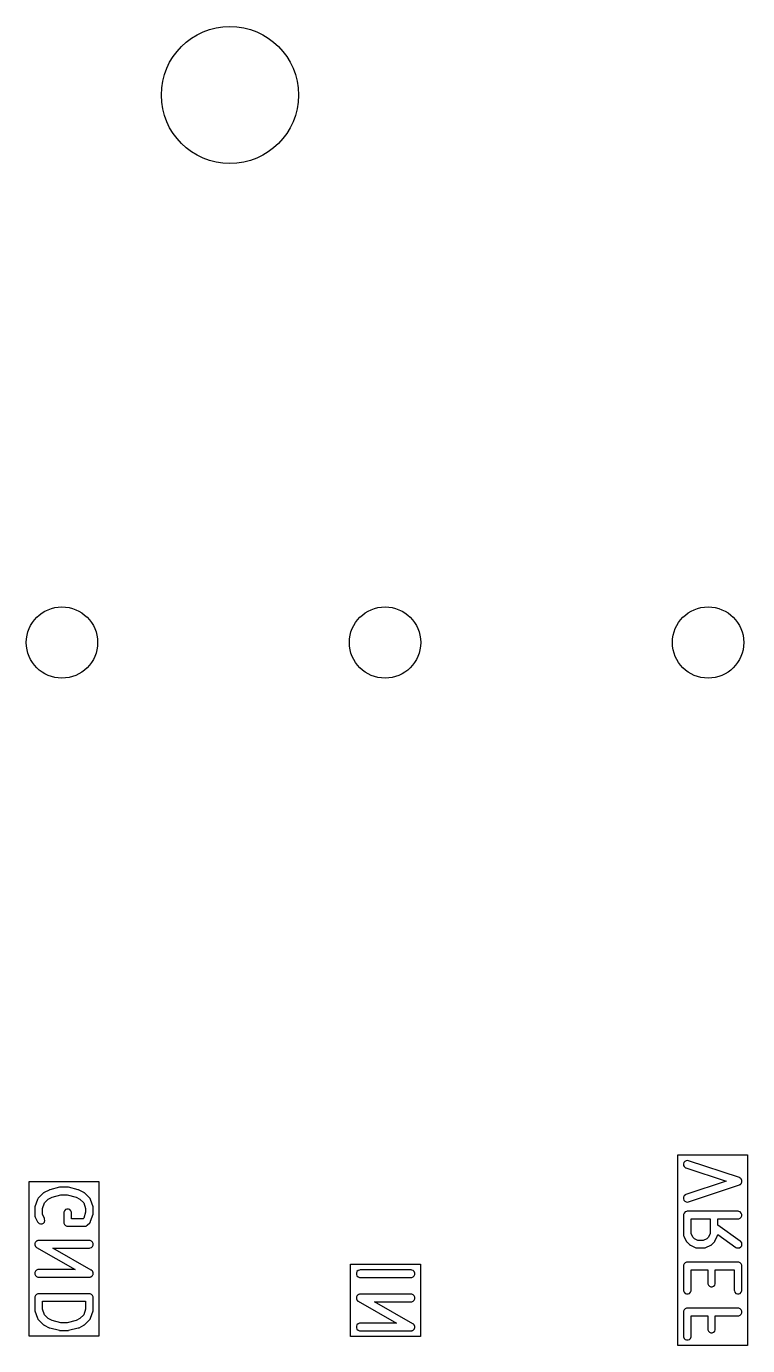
# Model space of a CAD drawing. Header units: inches. Extents: x 0.74 to 7.44, y -5.09 to -0.81.
# Drawn here: x 0.827 to 1.385, y -1.874 to -0.852 of the extents above; entities that cross this region are included whole.
import ezdxf

# ---------------------------------------------------------------- set-up
doc = ezdxf.new("R2010")
doc.units = ezdxf.units.IN
doc.header["$MEASUREMENT"] = 0
doc.layers.add('BLACK', color=250, linetype='CONTINUOUS')

msp = doc.modelspace()

# ---------------------------------------------------------------- linework, layer by layer
at = {"layer": 'BLACK', "linetype": 'CONTINUOUS'}
for p, q in [((1.3309, -1.874), (1.3309, -1.7263)), ((1.3309, -1.7263), (1.3849, -1.7263)), ((1.3849, -1.7263), (1.3849, -1.874)), ((1.3356, -1.7322), (1.3353, -1.7332)), ((1.3353, -1.7332), (1.3353, -1.7344)), ((1.3353, -1.7344), (1.3358, -1.7354)), ((1.3364, -1.7313), (1.3356, -1.7322)), ((1.3358, -1.7354), (1.3367, -1.7362)), ((1.3374, -1.7308), (1.3364, -1.7313)), ((1.3367, -1.7362), (1.3372, -1.7364)), ((1.3372, -1.7364), (1.3682, -1.7467)), ((1.3386, -1.7307), (1.3374, -1.7308)), ((1.3391, -1.7308), (1.3386, -1.7307)), ((1.3785, -1.7439), (1.3391, -1.7308)), ((0.8289, -1.8666), (0.8289, -1.747)), ((0.8289, -1.747), (0.8829, -1.747)), ((0.8829, -1.747), (0.8829, -1.8666)), ((1.3682, -1.7467), (1.3372, -1.7571)), ((1.379, -1.7442), (1.3785, -1.7439)), ((1.3792, -1.7443), (1.379, -1.7442)), ((1.3794, -1.7444), (1.3792, -1.7443)), ((1.3796, -1.7447), (1.3794, -1.7444)), ((1.3799, -1.7449), (1.3796, -1.7447)), ((1.38, -1.7451), (1.3799, -1.7449)), ((1.3801, -1.7453), (1.38, -1.7451)), ((1.3802, -1.7456), (1.3801, -1.7453)), ((1.3804, -1.746), (1.3802, -1.7456)), ((1.3804, -1.7462), (1.3804, -1.746)), ((1.3805, -1.7464), (1.3804, -1.7462)), ((1.3805, -1.7467), (1.3805, -1.7464)), ((1.3805, -1.7471), (1.3805, -1.7467)), ((0.8397, -1.756), (0.836, -1.7597)), ((0.84, -1.7558), (0.8397, -1.756)), ((0.8401, -1.7557), (0.84, -1.7557)), ((0.84, -1.7557), (0.84, -1.7558)), ((0.8402, -1.7556), (0.8401, -1.7557)), ((0.8403, -1.7556), (0.8402, -1.7556)), ((0.8405, -1.7554), (0.8403, -1.7556)), ((0.8443, -1.7535), (0.8405, -1.7554)), ((0.8446, -1.7534), (0.8443, -1.7535)), ((0.8443, -1.7535), (0.8443, -1.7535)), ((0.8443, -1.7535), (0.8443, -1.7535)), ((0.8448, -1.7533), (0.8446, -1.7534)), ((0.8449, -1.7533), (0.8448, -1.7533)), ((0.8448, -1.7533), (0.8448, -1.7533)), ((0.8524, -1.7514), (0.8449, -1.7533)), ((0.8525, -1.7514), (0.8524, -1.7514)), ((0.8527, -1.7514), (0.8525, -1.7514)), ((0.8525, -1.7514), (0.8525, -1.7514)), ((0.8529, -1.7513), (0.8527, -1.7514)), ((0.853, -1.7514), (0.8529, -1.7513)), ((0.8531, -1.7513), (0.853, -1.7514)), ((0.8587, -1.7513), (0.8531, -1.7513)), ((0.8588, -1.7514), (0.8587, -1.7513)), ((0.8589, -1.7513), (0.8588, -1.7514)), ((0.8591, -1.7514), (0.8589, -1.7513)), ((0.8593, -1.7514), (0.8591, -1.7514)), ((0.8594, -1.7514), (0.8593, -1.7514)), ((0.8593, -1.7514), (0.8593, -1.7514)), ((0.8669, -1.7533), (0.8594, -1.7514)), ((0.867, -1.7533), (0.8669, -1.7533)), ((0.8672, -1.7534), (0.867, -1.7533)), ((0.867, -1.7533), (0.867, -1.7533)), ((0.8675, -1.7535), (0.8672, -1.7534)), ((0.8713, -1.7554), (0.8675, -1.7535)), ((0.8675, -1.7535), (0.8675, -1.7535)), ((0.8675, -1.7535), (0.8675, -1.7535)), ((0.8715, -1.7556), (0.8713, -1.7554)), ((0.8716, -1.7556), (0.8715, -1.7556)), ((0.8717, -1.7557), (0.8716, -1.7556)), ((0.8718, -1.7557), (0.8717, -1.7557)), ((0.8718, -1.7558), (0.8718, -1.7557)), ((0.872, -1.756), (0.8718, -1.7558)), ((0.8758, -1.7597), (0.872, -1.756)), ((1.3372, -1.7571), (1.3367, -1.7573)), ((1.3391, -1.7627), (1.3785, -1.7495)), ((1.3785, -1.7495), (1.379, -1.7493)), ((1.379, -1.7493), (1.3792, -1.7492)), ((1.3792, -1.7492), (1.3794, -1.7491)), ((1.3794, -1.7491), (1.3796, -1.7488)), ((1.3796, -1.7488), (1.3799, -1.7486)), ((1.3799, -1.7486), (1.38, -1.7484)), ((1.38, -1.7484), (1.3801, -1.7482)), ((1.3801, -1.7482), (1.3802, -1.7479)), ((1.3802, -1.7479), (1.3804, -1.7475)), ((1.3804, -1.7473), (1.3805, -1.7471)), ((1.3804, -1.7475), (1.3804, -1.7473)), ((0.8334, -1.7665), (0.8333, -1.7668)), ((0.8333, -1.7668), (0.8333, -1.7668)), ((0.8333, -1.7668), (0.8333, -1.7669)), ((0.8333, -1.7669), (0.8333, -1.7671)), ((0.8333, -1.7671), (0.8333, -1.7671)), ((0.8333, -1.7671), (0.8333, -1.7674)), ((0.8333, -1.7674), (0.8333, -1.773)), ((0.8353, -1.7609), (0.8334, -1.7665)), ((0.8355, -1.7603), (0.8353, -1.7609)), ((0.8356, -1.7603), (0.8355, -1.7603)), ((0.836, -1.7597), (0.8356, -1.7602)), ((0.8356, -1.7602), (0.8356, -1.7603)), ((0.8392, -1.7679), (0.8407, -1.7634)), ((0.8407, -1.7634), (0.8436, -1.7605)), ((0.8436, -1.7605), (0.8466, -1.759)), ((0.8466, -1.759), (0.8534, -1.7573)), ((0.8534, -1.7573), (0.8583, -1.7573)), ((0.8583, -1.7573), (0.8652, -1.759)), ((0.8652, -1.759), (0.8682, -1.7605)), ((0.8682, -1.7605), (0.8711, -1.7634)), ((0.8711, -1.7634), (0.8726, -1.7679)), ((0.8762, -1.7602), (0.8758, -1.7597)), ((0.8762, -1.7603), (0.8762, -1.7602)), ((0.8763, -1.7603), (0.8762, -1.7603)), ((0.8765, -1.7609), (0.8763, -1.7603)), ((0.8784, -1.7665), (0.8765, -1.7609)), ((0.8784, -1.7668), (0.8784, -1.7665)), ((0.8785, -1.7668), (0.8784, -1.7668)), ((0.8785, -1.7669), (0.8785, -1.7668)), ((0.8785, -1.7671), (0.8785, -1.7669)), ((0.8785, -1.7674), (0.8785, -1.7671)), ((0.8785, -1.7671), (0.8785, -1.7671)), ((0.8785, -1.7712), (0.8785, -1.7674)), ((1.3358, -1.7581), (1.3353, -1.7591)), ((1.3353, -1.7591), (1.3353, -1.7602)), ((1.3353, -1.7602), (1.3356, -1.7613)), ((1.3356, -1.7613), (1.3364, -1.7622)), ((1.3367, -1.7573), (1.3358, -1.7581)), ((1.3364, -1.7622), (1.3374, -1.7627)), ((1.3374, -1.7627), (1.3386, -1.7628)), ((1.3386, -1.7628), (1.3391, -1.7627)), ((0.8333, -1.773), (0.8333, -1.7736)), ((0.8333, -1.7736), (0.8334, -1.7737)), ((0.8334, -1.7737), (0.8334, -1.7738)), ((0.8334, -1.7738), (0.8336, -1.7744)), ((0.8336, -1.7744), (0.8354, -1.7781)), ((0.8392, -1.7723), (0.8392, -1.7679)), ((0.8407, -1.7755), (0.8392, -1.7723)), ((0.8409, -1.776), (0.8407, -1.7755)), ((0.8407, -1.7783), (0.841, -1.7772)), ((0.841, -1.7772), (0.8409, -1.776)), ((0.8563, -1.7695), (0.8558, -1.7706)), ((0.8558, -1.7706), (0.8558, -1.7712)), ((0.8558, -1.7712), (0.8558, -1.7787)), ((0.8571, -1.7687), (0.8563, -1.7695)), ((0.8581, -1.7683), (0.8571, -1.7687)), ((0.8593, -1.7683), (0.8581, -1.7683)), ((0.8604, -1.7687), (0.8593, -1.7683)), ((0.8612, -1.7695), (0.8604, -1.7687)), ((0.8616, -1.7706), (0.8612, -1.7695)), ((0.8617, -1.7712), (0.8616, -1.7706)), ((0.8617, -1.7757), (0.8617, -1.7712)), ((0.8706, -1.7757), (0.8617, -1.7757)), ((0.8711, -1.7752), (0.8706, -1.7757)), ((0.8726, -1.7707), (0.8711, -1.7752)), ((0.8726, -1.7679), (0.8726, -1.7707)), ((0.8765, -1.7777), (0.8784, -1.7721)), ((0.8784, -1.7718), (0.8785, -1.7717)), ((0.8784, -1.7721), (0.8784, -1.7718)), ((0.8785, -1.7715), (0.8785, -1.7712)), ((0.8785, -1.7716), (0.8785, -1.7715)), ((0.8785, -1.7715), (0.8785, -1.7715)), ((0.8785, -1.7717), (0.8785, -1.7716)), ((1.3353, -1.7724), (1.3352, -1.773)), ((1.3352, -1.773), (1.3352, -1.788)), ((1.3357, -1.7713), (1.3353, -1.7724)), ((1.3365, -1.7705), (1.3357, -1.7713)), ((1.3376, -1.7701), (1.3365, -1.7705)), ((1.3382, -1.77), (1.3376, -1.7701)), ((1.3776, -1.77), (1.3382, -1.77)), ((1.3411, -1.7873), (1.3411, -1.7759)), ((1.3411, -1.7759), (1.3559, -1.7759)), ((1.3559, -1.7759), (1.3559, -1.7873)), ((1.3618, -1.7808), (1.3618, -1.7759)), ((1.3618, -1.7759), (1.3776, -1.7759)), ((1.3781, -1.7701), (1.3776, -1.77)), ((1.3776, -1.7759), (1.3781, -1.7759)), ((1.3792, -1.7705), (1.3781, -1.7701)), ((1.3781, -1.7759), (1.3792, -1.7754)), ((1.38, -1.7713), (1.3792, -1.7705)), ((1.3792, -1.7754), (1.38, -1.7746)), ((1.3804, -1.7724), (1.38, -1.7713)), ((1.38, -1.7746), (1.3804, -1.7736)), ((1.3804, -1.7736), (1.3804, -1.7724)), ((0.8354, -1.7781), (0.8358, -1.7786)), ((0.8358, -1.7786), (0.8366, -1.7794)), ((0.8366, -1.7794), (0.8377, -1.7797)), ((0.8377, -1.7797), (0.8389, -1.7796)), ((0.8389, -1.7796), (0.8399, -1.7791)), ((0.8399, -1.7791), (0.8407, -1.7783)), ((0.8558, -1.7787), (0.8558, -1.7792)), ((0.8558, -1.7792), (0.8558, -1.7792)), ((0.8558, -1.7792), (0.8563, -1.7803)), ((0.8563, -1.7803), (0.8571, -1.7811)), ((0.8571, -1.7811), (0.8581, -1.7816)), ((0.8581, -1.7816), (0.8587, -1.7816)), ((0.8587, -1.7816), (0.8718, -1.7816)), ((0.8718, -1.7816), (0.8724, -1.7816)), ((0.8724, -1.7816), (0.8729, -1.7814)), ((0.8729, -1.7814), (0.8735, -1.7811)), ((0.8735, -1.7811), (0.8739, -1.7808)), ((0.8739, -1.7808), (0.8758, -1.7789)), ((0.8758, -1.7789), (0.8762, -1.7784)), ((0.8762, -1.7784), (0.8762, -1.7783)), ((0.8762, -1.7783), (0.8763, -1.7783)), ((0.8763, -1.7783), (0.8765, -1.7777)), ((1.3425, -1.79), (1.3411, -1.7873)), ((1.3559, -1.7873), (1.3545, -1.79)), ((1.3792, -1.7931), (1.3618, -1.7808)), ((0.8334, -1.7948), (0.8333, -1.795)), ((0.8333, -1.795), (0.8333, -1.7954)), ((0.8333, -1.7954), (0.8333, -1.7957)), ((0.8333, -1.7957), (0.8333, -1.7959)), ((0.8333, -1.7959), (0.8333, -1.7961)), ((0.8333, -1.7961), (0.8335, -1.7965)), ((0.8336, -1.7943), (0.8334, -1.7946)), ((0.8334, -1.7946), (0.8334, -1.7948)), ((0.8335, -1.7965), (0.8336, -1.7969)), ((0.8338, -1.7939), (0.8336, -1.7943)), ((0.8336, -1.7969), (0.8337, -1.797)), ((0.8337, -1.797), (0.8338, -1.7972)), ((0.8339, -1.7938), (0.8338, -1.7939)), ((0.8338, -1.7972), (0.834, -1.7975)), ((0.834, -1.7936), (0.8339, -1.7938)), ((0.8343, -1.7934), (0.834, -1.7936)), ((0.834, -1.7975), (0.8343, -1.7978)), ((0.8346, -1.7931), (0.8343, -1.7934)), ((0.8343, -1.7978), (0.8345, -1.7979)), ((0.8345, -1.7979), (0.8346, -1.798)), ((0.8347, -1.793), (0.8346, -1.7931)), ((0.8346, -1.798), (0.8346, -1.798)), ((0.8346, -1.798), (0.8347, -1.7981)), ((0.8349, -1.7929), (0.8347, -1.793)), ((0.8353, -1.7928), (0.8349, -1.7929)), ((0.8356, -1.7926), (0.8353, -1.7928)), ((0.8359, -1.7926), (0.8356, -1.7926)), ((0.836, -1.7926), (0.8359, -1.7926)), ((0.8361, -1.7926), (0.836, -1.7926)), ((0.8362, -1.7926), (0.8361, -1.7926)), ((0.8756, -1.7926), (0.8362, -1.7926)), ((0.8762, -1.7926), (0.8756, -1.7926)), ((0.8772, -1.7931), (0.8762, -1.7926)), ((0.8762, -1.7984), (0.8772, -1.798)), ((0.878, -1.7939), (0.8772, -1.7931)), ((0.8772, -1.798), (0.878, -1.7972)), ((0.8785, -1.795), (0.878, -1.7939)), ((0.878, -1.7972), (0.8785, -1.7961)), ((0.8785, -1.7961), (0.8785, -1.795)), ((1.3352, -1.788), (1.3353, -1.7886)), ((1.3353, -1.7886), (1.3353, -1.7887)), ((1.3353, -1.7887), (1.3353, -1.7888)), ((1.3353, -1.7888), (1.3355, -1.7893)), ((1.3355, -1.7893), (1.3374, -1.7931)), ((1.3374, -1.7931), (1.3376, -1.7933)), ((1.3376, -1.7933), (1.3376, -1.7934)), ((1.3376, -1.7934), (1.3377, -1.7935)), ((1.3377, -1.7935), (1.3377, -1.7935)), ((1.3377, -1.7935), (1.3378, -1.7936)), ((1.3378, -1.7936), (1.338, -1.7938)), ((1.338, -1.7938), (1.3398, -1.7957)), ((1.3398, -1.7957), (1.3401, -1.7959)), ((1.3401, -1.7959), (1.3401, -1.7959)), ((1.3401, -1.7959), (1.3402, -1.796)), ((1.3402, -1.796), (1.3403, -1.7961)), ((1.3403, -1.7961), (1.3404, -1.7961)), ((1.3404, -1.7961), (1.3406, -1.7963)), ((1.3406, -1.7963), (1.3444, -1.7981)), ((1.3437, -1.7912), (1.3425, -1.79)), ((1.3464, -1.7925), (1.3437, -1.7912)), ((1.3506, -1.7925), (1.3464, -1.7925)), ((1.3533, -1.7912), (1.3506, -1.7925)), ((1.3526, -1.7981), (1.3564, -1.7963)), ((1.3545, -1.79), (1.3533, -1.7912)), ((1.3564, -1.7963), (1.3566, -1.7961)), ((1.3566, -1.7961), (1.3567, -1.7961)), ((1.3567, -1.7961), (1.3568, -1.796)), ((1.3568, -1.796), (1.3569, -1.7959)), ((1.3569, -1.7959), (1.3571, -1.7957)), ((1.3569, -1.7959), (1.3569, -1.7959)), ((1.3571, -1.7957), (1.359, -1.7938)), ((1.359, -1.7938), (1.3592, -1.7936)), ((1.3592, -1.7936), (1.3593, -1.7935)), ((1.3593, -1.7935), (1.3594, -1.7934)), ((1.3593, -1.7935), (1.3593, -1.7935)), ((1.3594, -1.7933), (1.3596, -1.7931)), ((1.3594, -1.7934), (1.3594, -1.7933)), ((1.3596, -1.7931), (1.3614, -1.7893)), ((1.3614, -1.7893), (1.3617, -1.7888)), ((1.3617, -1.7886), (1.3618, -1.788)), ((1.3617, -1.7887), (1.3617, -1.7886)), ((1.3617, -1.7888), (1.3617, -1.7887)), ((1.3618, -1.788), (1.3759, -1.7979)), ((1.3759, -1.7979), (1.3764, -1.7982)), ((1.3786, -1.7982), (1.3796, -1.7976)), ((1.3797, -1.7934), (1.3792, -1.7931)), ((1.3796, -1.7976), (1.3803, -1.7967)), ((1.3803, -1.7944), (1.3797, -1.7934)), ((1.3805, -1.7956), (1.3803, -1.7944)), ((1.3803, -1.7967), (1.3805, -1.7956)), ((0.8347, -1.7981), (0.8645, -1.8151)), ((0.877, -1.8155), (0.8473, -1.7985)), ((0.8473, -1.7985), (0.8756, -1.7985)), ((0.8756, -1.7985), (0.8762, -1.7984)), ((1.3444, -1.7981), (1.3449, -1.7983)), ((1.3449, -1.7983), (1.345, -1.7983)), ((1.345, -1.7983), (1.3451, -1.7984)), ((1.3451, -1.7984), (1.3457, -1.7984)), ((1.3457, -1.7984), (1.3513, -1.7984)), ((1.3513, -1.7984), (1.3519, -1.7984)), ((1.3519, -1.7984), (1.352, -1.7983)), ((1.352, -1.7983), (1.3521, -1.7983)), ((1.3521, -1.7983), (1.3526, -1.7981)), ((1.3764, -1.7982), (1.3775, -1.7984)), ((1.3775, -1.7984), (1.3786, -1.7982)), ((0.8338, -1.8164), (0.8333, -1.8175)), ((0.8333, -1.8175), (0.8333, -1.8186)), ((0.8346, -1.8156), (0.8338, -1.8164)), ((0.8356, -1.8151), (0.8346, -1.8156)), ((0.8362, -1.8151), (0.8356, -1.8151)), ((0.8645, -1.8151), (0.8362, -1.8151)), ((0.8772, -1.8156), (0.877, -1.8155)), ((0.8773, -1.8156), (0.8772, -1.8156)), ((0.8772, -1.8156), (0.8772, -1.8156)), ((0.8775, -1.8158), (0.8773, -1.8156)), ((0.8778, -1.8161), (0.8775, -1.8158)), ((0.878, -1.8164), (0.8778, -1.8161)), ((0.8781, -1.8166), (0.878, -1.8164)), ((0.8782, -1.8167), (0.8781, -1.8166)), ((0.8783, -1.8171), (0.8782, -1.8167)), ((0.8785, -1.8175), (0.8783, -1.8171)), ((0.8785, -1.8177), (0.8785, -1.8175)), ((0.8785, -1.8178), (0.8785, -1.8177)), ((0.8785, -1.8182), (0.8785, -1.8178)), ((0.8785, -1.8186), (0.8785, -1.8182)), ((1.0777, -1.8669), (1.0777, -1.811)), ((1.0777, -1.811), (1.1317, -1.811)), ((1.0826, -1.8167), (1.0821, -1.8178)), ((1.0821, -1.8178), (1.0821, -1.819)), ((1.0834, -1.8159), (1.0826, -1.8167)), ((1.0845, -1.8155), (1.0834, -1.8159)), ((1.085, -1.8154), (1.0845, -1.8155)), ((1.1244, -1.8154), (1.085, -1.8154)), ((1.125, -1.8155), (1.1244, -1.8154)), ((1.126, -1.8159), (1.125, -1.8155)), ((1.1269, -1.8167), (1.126, -1.8159)), ((1.1273, -1.8178), (1.1269, -1.8167)), ((1.1273, -1.819), (1.1273, -1.8178)), ((1.1317, -1.811), (1.1317, -1.8669)), ((1.3353, -1.8118), (1.3352, -1.8124)), ((1.3352, -1.8124), (1.3352, -1.8311)), ((1.3357, -1.8107), (1.3353, -1.8118)), ((1.3365, -1.8099), (1.3357, -1.8107)), ((1.3376, -1.8095), (1.3365, -1.8099)), ((1.3382, -1.8094), (1.3376, -1.8095)), ((1.3776, -1.8094), (1.3382, -1.8094)), ((1.3411, -1.8311), (1.3411, -1.8153)), ((1.3411, -1.8153), (1.354, -1.8153)), ((1.354, -1.8153), (1.354, -1.8255)), ((1.3599, -1.8255), (1.3599, -1.8153)), ((1.3599, -1.8153), (1.3746, -1.8153)), ((1.3746, -1.8153), (1.3746, -1.8311)), ((1.3781, -1.8095), (1.3776, -1.8094)), ((1.3792, -1.8099), (1.3781, -1.8095)), ((1.38, -1.8107), (1.3792, -1.8099)), ((1.3804, -1.8118), (1.38, -1.8107)), ((1.3805, -1.8124), (1.3804, -1.8118)), ((1.3805, -1.8311), (1.3805, -1.8124)), ((0.8333, -1.8186), (0.8338, -1.8197)), ((0.8338, -1.8197), (0.8346, -1.8205)), ((0.8346, -1.8205), (0.8356, -1.8209)), ((0.8356, -1.8209), (0.8362, -1.821)), ((0.8362, -1.821), (0.8756, -1.821)), ((0.8756, -1.821), (0.8757, -1.821)), ((0.8757, -1.821), (0.8758, -1.821)), ((0.8758, -1.821), (0.8759, -1.821)), ((0.8759, -1.821), (0.8762, -1.8209)), ((0.8762, -1.8209), (0.8765, -1.8208)), ((0.8765, -1.8208), (0.8769, -1.8207)), ((0.8769, -1.8207), (0.877, -1.8206)), ((0.877, -1.8206), (0.8772, -1.8205)), ((0.8772, -1.8205), (0.8775, -1.8202)), ((0.8775, -1.8202), (0.8778, -1.82)), ((0.8778, -1.82), (0.8779, -1.8198)), ((0.8779, -1.8198), (0.878, -1.8197)), ((0.878, -1.8197), (0.8782, -1.8193)), ((0.8782, -1.8193), (0.8784, -1.819)), ((0.8784, -1.8188), (0.8785, -1.8186)), ((0.8784, -1.819), (0.8784, -1.8188)), ((1.0821, -1.819), (1.0826, -1.82)), ((1.0826, -1.82), (1.0834, -1.8208)), ((1.0834, -1.8208), (1.0845, -1.8213)), ((1.0845, -1.8213), (1.085, -1.8213)), ((1.085, -1.8213), (1.1244, -1.8213)), ((1.1244, -1.8213), (1.125, -1.8213)), ((1.125, -1.8213), (1.126, -1.8208)), ((1.126, -1.8208), (1.1269, -1.82)), ((1.1269, -1.82), (1.1273, -1.819)), ((1.354, -1.8255), (1.354, -1.8261)), ((1.354, -1.8261), (1.3545, -1.8271)), ((1.3545, -1.8271), (1.3553, -1.8279)), ((1.3553, -1.8279), (1.3564, -1.8284)), ((1.3564, -1.8284), (1.3575, -1.8284)), ((1.3575, -1.8284), (1.3586, -1.8279)), ((1.3586, -1.8279), (1.3594, -1.8271)), ((1.3594, -1.8271), (1.3598, -1.8261)), ((1.3598, -1.8261), (1.3599, -1.8255)), ((0.8338, -1.8351), (0.8333, -1.8362)), ((0.8333, -1.8362), (0.8333, -1.8368)), ((0.8333, -1.8368), (0.8333, -1.8462)), ((0.8346, -1.8343), (0.8338, -1.8351)), ((0.8356, -1.8339), (0.8346, -1.8343)), ((0.8362, -1.8338), (0.8356, -1.8339)), ((0.8756, -1.8338), (0.8362, -1.8338)), ((0.8762, -1.8339), (0.8756, -1.8338)), ((0.8772, -1.8343), (0.8762, -1.8339)), ((0.878, -1.8351), (0.8772, -1.8343)), ((0.8785, -1.8362), (0.878, -1.8351)), ((0.8785, -1.8368), (0.8785, -1.8362)), ((0.8785, -1.8462), (0.8785, -1.8368)), ((1.0822, -1.8364), (1.0821, -1.8365)), ((1.0821, -1.8365), (1.0821, -1.8369)), ((1.0821, -1.8369), (1.0821, -1.8373)), ((1.0821, -1.8373), (1.0821, -1.8375)), ((1.0821, -1.8375), (1.0821, -1.8377)), ((1.0821, -1.8377), (1.0823, -1.8381)), ((1.0824, -1.8358), (1.0822, -1.8362)), ((1.0822, -1.8362), (1.0822, -1.8364)), ((1.0823, -1.8381), (1.0824, -1.8384)), ((1.0826, -1.8355), (1.0824, -1.8358)), ((1.0824, -1.8384), (1.0825, -1.8386)), ((1.0825, -1.8386), (1.0826, -1.8388)), ((1.0827, -1.8354), (1.0826, -1.8355)), ((1.0826, -1.8388), (1.0829, -1.839)), ((1.0828, -1.8352), (1.0827, -1.8354)), ((1.0831, -1.8349), (1.0828, -1.8352)), ((1.0834, -1.8347), (1.0831, -1.8349)), ((1.0836, -1.8346), (1.0834, -1.8347)), ((1.0837, -1.8345), (1.0836, -1.8346)), ((1.0841, -1.8344), (1.0837, -1.8345)), ((1.0845, -1.8342), (1.0841, -1.8344)), ((1.0848, -1.8342), (1.0845, -1.8342)), ((1.0849, -1.8342), (1.0848, -1.8342)), ((1.0848, -1.8342), (1.0848, -1.8342)), ((1.085, -1.8342), (1.0849, -1.8342)), ((1.1244, -1.8342), (1.085, -1.8342)), ((1.125, -1.8342), (1.1244, -1.8342)), ((1.126, -1.8347), (1.125, -1.8342)), ((1.1269, -1.8355), (1.126, -1.8347)), ((1.126, -1.8396), (1.1269, -1.8388)), ((1.1273, -1.8365), (1.1269, -1.8355)), ((1.1269, -1.8388), (1.1273, -1.8377)), ((1.1273, -1.8377), (1.1273, -1.8365)), ((1.3352, -1.8311), (1.3353, -1.8317)), ((1.3353, -1.8317), (1.3357, -1.8327)), ((1.3357, -1.8327), (1.3365, -1.8336)), ((1.3365, -1.8336), (1.3376, -1.834)), ((1.3376, -1.834), (1.3388, -1.834)), ((1.3388, -1.834), (1.3398, -1.8336)), ((1.3398, -1.8336), (1.3406, -1.8327)), ((1.3406, -1.8327), (1.3411, -1.8317)), ((1.3411, -1.8317), (1.3411, -1.8311)), ((1.3746, -1.8311), (1.3747, -1.8317)), ((1.3747, -1.8317), (1.3751, -1.8327)), ((1.3751, -1.8327), (1.3759, -1.8336)), ((1.3759, -1.8336), (1.377, -1.834)), ((1.377, -1.834), (1.3781, -1.834)), ((1.3781, -1.834), (1.3792, -1.8336)), ((1.3792, -1.8336), (1.38, -1.8327)), ((1.38, -1.8327), (1.3804, -1.8317)), ((1.3804, -1.8317), (1.3805, -1.8311)), ((0.8333, -1.8462), (0.8333, -1.8465)), ((0.8333, -1.8465), (0.8333, -1.8465)), ((0.8333, -1.8465), (0.8333, -1.8466)), ((0.8333, -1.8466), (0.8333, -1.8467)), ((0.8333, -1.8467), (0.8333, -1.8468)), ((0.8333, -1.8468), (0.8334, -1.8471)), ((0.8334, -1.8471), (0.8353, -1.8527)), ((0.8392, -1.8457), (0.8392, -1.8397)), ((0.8392, -1.8397), (0.8726, -1.8397)), ((0.8407, -1.8502), (0.8392, -1.8457)), ((0.8726, -1.8457), (0.8711, -1.8502)), ((0.8726, -1.8397), (0.8726, -1.8457)), ((0.8765, -1.8527), (0.8784, -1.8471)), ((0.8784, -1.8468), (0.8785, -1.8467)), ((0.8784, -1.8471), (0.8784, -1.8468)), ((0.8785, -1.8465), (0.8785, -1.8462)), ((0.8785, -1.8466), (0.8785, -1.8465)), ((0.8785, -1.8465), (0.8785, -1.8465)), ((0.8785, -1.8467), (0.8785, -1.8466)), ((1.0829, -1.839), (1.0831, -1.8394)), ((1.0831, -1.8394), (1.0833, -1.8395)), ((1.0833, -1.8395), (1.0834, -1.8396)), ((1.0834, -1.8396), (1.0834, -1.8396)), ((1.0834, -1.8396), (1.0836, -1.8397)), ((1.0836, -1.8397), (1.1133, -1.8567)), ((1.1259, -1.8571), (1.0962, -1.8401)), ((1.0962, -1.8401), (1.1244, -1.8401)), ((1.1244, -1.8401), (1.125, -1.84)), ((1.125, -1.84), (1.126, -1.8396)), ((1.3353, -1.8474), (1.3352, -1.848)), ((1.3352, -1.848), (1.3352, -1.8667)), ((1.3357, -1.8463), (1.3353, -1.8474)), ((1.3365, -1.8455), (1.3357, -1.8463)), ((1.3376, -1.8451), (1.3365, -1.8455)), ((1.3382, -1.845), (1.3376, -1.8451)), ((1.3776, -1.845), (1.3382, -1.845)), ((1.3781, -1.8451), (1.3776, -1.845)), ((1.3792, -1.8455), (1.3781, -1.8451)), ((1.38, -1.8463), (1.3792, -1.8455)), ((1.3804, -1.8474), (1.38, -1.8463)), ((1.38, -1.8496), (1.3804, -1.8486)), ((1.3804, -1.8486), (1.3804, -1.8474)), ((0.8353, -1.8527), (0.8355, -1.8532)), ((0.8355, -1.8532), (0.8356, -1.8533)), ((0.8356, -1.8533), (0.8356, -1.8534)), ((0.8356, -1.8534), (0.836, -1.8539)), ((0.836, -1.8539), (0.8397, -1.8576)), ((0.8397, -1.8576), (0.84, -1.8578)), ((0.84, -1.8578), (0.84, -1.8579)), ((0.84, -1.8579), (0.8401, -1.8579)), ((0.8401, -1.8579), (0.8402, -1.858)), ((0.8402, -1.858), (0.8403, -1.858)), ((0.8403, -1.858), (0.8405, -1.8582)), ((0.8405, -1.8582), (0.8443, -1.8601)), ((0.8436, -1.8531), (0.8407, -1.8502)), ((0.8466, -1.8546), (0.8436, -1.8531)), ((0.8534, -1.8563), (0.8466, -1.8546)), ((0.8583, -1.8563), (0.8534, -1.8563)), ((0.8652, -1.8546), (0.8583, -1.8563)), ((0.8682, -1.8531), (0.8652, -1.8546)), ((0.8675, -1.8601), (0.8713, -1.8582)), ((0.8711, -1.8502), (0.8682, -1.8531)), ((0.8713, -1.8582), (0.8715, -1.858)), ((0.8715, -1.858), (0.8716, -1.858)), ((0.8716, -1.858), (0.8717, -1.8579)), ((0.8717, -1.8579), (0.8718, -1.8579)), ((0.8718, -1.8578), (0.872, -1.8576)), ((0.8718, -1.8579), (0.8718, -1.8578)), ((0.872, -1.8576), (0.8758, -1.8539)), ((0.8758, -1.8539), (0.8762, -1.8534)), ((0.8762, -1.8533), (0.8763, -1.8532)), ((0.8762, -1.8534), (0.8762, -1.8533)), ((0.8763, -1.8532), (0.8765, -1.8527)), ((1.0826, -1.858), (1.0821, -1.859)), ((1.0821, -1.859), (1.0821, -1.8602)), ((1.0834, -1.8572), (1.0826, -1.858)), ((1.0845, -1.8567), (1.0834, -1.8572)), ((1.085, -1.8567), (1.0845, -1.8567)), ((1.1133, -1.8567), (1.085, -1.8567)), ((1.126, -1.8571), (1.1259, -1.8571)), ((1.126, -1.8572), (1.126, -1.8571)), ((1.1261, -1.8572), (1.126, -1.8572)), ((1.1263, -1.8574), (1.1261, -1.8572)), ((1.1266, -1.8577), (1.1263, -1.8574)), ((1.1269, -1.858), (1.1266, -1.8577)), ((1.1269, -1.8582), (1.1269, -1.858)), ((1.127, -1.8583), (1.1269, -1.8582)), ((1.1271, -1.8587), (1.127, -1.8583)), ((1.1273, -1.859), (1.1271, -1.8587)), ((1.1273, -1.8592), (1.1273, -1.859)), ((1.1273, -1.8594), (1.1273, -1.8592)), ((1.3411, -1.8667), (1.3411, -1.8509)), ((1.3411, -1.8509), (1.354, -1.8509)), ((1.354, -1.8509), (1.354, -1.8611)), ((1.3599, -1.8611), (1.3599, -1.8509)), ((1.3599, -1.8509), (1.3776, -1.8509)), ((1.3776, -1.8509), (1.3781, -1.8509)), ((1.3781, -1.8509), (1.3792, -1.8504)), ((1.3792, -1.8504), (1.38, -1.8496)), ((0.8829, -1.8666), (0.8289, -1.8666)), ((0.8443, -1.8601), (0.8443, -1.8601)), ((0.8443, -1.8601), (0.8443, -1.8601)), ((0.8443, -1.8601), (0.8446, -1.8602)), ((0.8446, -1.8602), (0.8448, -1.8603)), ((0.8448, -1.8603), (0.8448, -1.8603)), ((0.8448, -1.8603), (0.8449, -1.8603)), ((0.8449, -1.8603), (0.8524, -1.8621)), ((0.8524, -1.8621), (0.8525, -1.8622)), ((0.8525, -1.8622), (0.8525, -1.8622)), ((0.8525, -1.8622), (0.8527, -1.8622)), ((0.8527, -1.8622), (0.8529, -1.8622)), ((0.8529, -1.8622), (0.853, -1.8622)), ((0.853, -1.8622), (0.8531, -1.8622)), ((0.8531, -1.8622), (0.8587, -1.8622)), ((0.8587, -1.8622), (0.8588, -1.8622)), ((0.8588, -1.8622), (0.8589, -1.8622)), ((0.8589, -1.8622), (0.8591, -1.8622)), ((0.8591, -1.8622), (0.8593, -1.8622)), ((0.8593, -1.8622), (0.8594, -1.8621)), ((0.8593, -1.8622), (0.8593, -1.8622)), ((0.8594, -1.8621), (0.8669, -1.8603)), ((0.8669, -1.8603), (0.867, -1.8603)), ((0.867, -1.8603), (0.8672, -1.8602)), ((0.867, -1.8603), (0.867, -1.8603)), ((0.8672, -1.8602), (0.8675, -1.8601)), ((0.8675, -1.8601), (0.8675, -1.8601)), ((0.8675, -1.8601), (0.8675, -1.8601)), ((1.1317, -1.8669), (1.0777, -1.8669)), ((1.0821, -1.8602), (1.0826, -1.8613)), ((1.0826, -1.8613), (1.0834, -1.8621)), ((1.0834, -1.8621), (1.0845, -1.8625)), ((1.0845, -1.8625), (1.085, -1.8626)), ((1.085, -1.8626), (1.1244, -1.8626)), ((1.1244, -1.8626), (1.1246, -1.8626)), ((1.1246, -1.8626), (1.1247, -1.8625)), ((1.1246, -1.8626), (1.1246, -1.8626)), ((1.1247, -1.8625), (1.125, -1.8625)), ((1.125, -1.8625), (1.1253, -1.8624)), ((1.1253, -1.8624), (1.1257, -1.8623)), ((1.1257, -1.8623), (1.1259, -1.8621)), ((1.1259, -1.8621), (1.126, -1.8621)), ((1.126, -1.8621), (1.1263, -1.8618)), ((1.1263, -1.8618), (1.1266, -1.8616)), ((1.1266, -1.8616), (1.1267, -1.8614)), ((1.1267, -1.8614), (1.1269, -1.8613)), ((1.1269, -1.8613), (1.127, -1.8609)), ((1.127, -1.8609), (1.1272, -1.8606)), ((1.1272, -1.8604), (1.1273, -1.8602)), ((1.1272, -1.8606), (1.1272, -1.8604)), ((1.1273, -1.8598), (1.1273, -1.8594)), ((1.1273, -1.8602), (1.1273, -1.8598)), ((1.3352, -1.8667), (1.3353, -1.8673)), ((1.3353, -1.8673), (1.3357, -1.8684)), ((1.3357, -1.8684), (1.3365, -1.8692)), ((1.3365, -1.8692), (1.3376, -1.8696)), ((1.3388, -1.8696), (1.3398, -1.8692)), ((1.3398, -1.8692), (1.3406, -1.8684)), ((1.3406, -1.8684), (1.3411, -1.8673)), ((1.3411, -1.8673), (1.3411, -1.8667)), ((1.354, -1.8611), (1.354, -1.8617)), ((1.354, -1.8617), (1.3545, -1.8627)), ((1.3545, -1.8627), (1.3553, -1.8636)), ((1.3553, -1.8636), (1.3564, -1.864)), ((1.3564, -1.864), (1.3575, -1.864)), ((1.3575, -1.864), (1.3586, -1.8636)), ((1.3586, -1.8636), (1.3594, -1.8627)), ((1.3594, -1.8627), (1.3598, -1.8617)), ((1.3598, -1.8617), (1.3599, -1.8611)), ((1.3849, -1.874), (1.3309, -1.874)), ((1.3376, -1.8696), (1.3388, -1.8696))]:
    msp.add_line(p, q, dxfattribs=at)
at = {"layer": 'BLACK'}
for centre, radius in [((0.9843, -0.9055), 0.0531), ((0.9843, -0.9055), 0.0531), ((0.8543, -1.3295), 0.0276), ((0.8543, -1.3295), 0.0276), ((1.1043, -1.3295), 0.0276), ((1.1043, -1.3295), 0.0276), ((1.3543, -1.3295), 0.0276), ((1.3543, -1.3295), 0.0276)]:
    msp.add_circle(centre, radius, dxfattribs=at)

doc.saveas('drawing.dxf')
